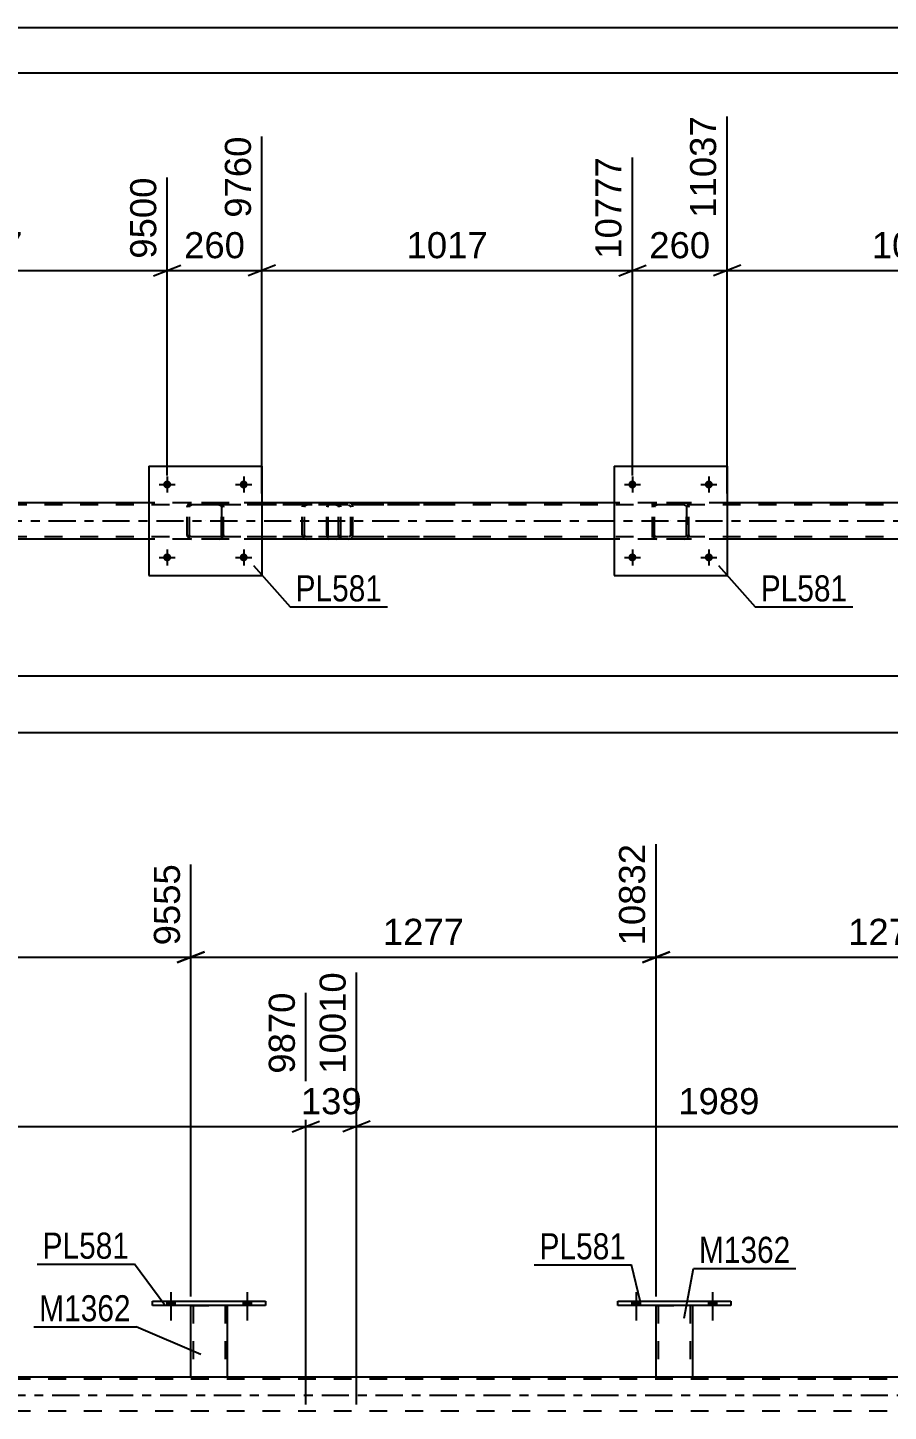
# Model space of a CAD drawing. Header units: millimetres. Extents: x 0 to 841, y 0 to 594.
# Drawn here: x 431.8 to 526.3, y 442.1 to 594 of the extents above; entities that cross this region are included whole.
import ezdxf

# ---------------------------------------------------------------- set-up
doc = ezdxf.new("R2010")
doc.units = ezdxf.units.MM
doc.linetypes.add('DXK_LINE_DOT2', pattern=[3.9198, 1.9599, -1.9599])
doc.linetypes.add('DXK_LINE_DOT3', pattern=[5.9187, 2.979, -0.9799, 0.9799, -0.9799])
doc.styles.add('Arial', font='arial.ttf', dxfattribs={"height": 0.2})
doc.styles.add('Arial Narrow', font='ARIALN.TTF', dxfattribs={"height": 0.2})

# ---------------------------------------------------------------- blocks, each defined once
blk = doc.blocks.new('Unknown-717034159-1133')
at = {"color": 5, "linetype": 'Continuous'}
for p, q in [((841, 594), (0, 594)), ((836, 589), (5, 589))]:
    blk.add_line(p, q, dxfattribs=at)
blk = doc.blocks.new('Part-717034159-5434 - 5309')
at = {"color": 2, "linetype": 'Continuous'}
for p, q in [((445.16, 545.85), (445.16, 533.85)), ((445.16, 545.85), (457.56, 545.85)), ((457.56, 545.85), (457.56, 533.85)), ((445.16, 533.85), (457.56, 533.85))]:
    blk.add_line(p, q, dxfattribs=at)
blk = doc.blocks.new('Bolt-717034159-5331 - 5309')
at = {"linetype": 'Continuous'}
for points in [[(498.68, 543.85, -1), (497.8, 543.85, -1)], [(507.08, 543.85, -1), (506.2, 543.85, -1)]]:
    blk.add_hatch(color=1, dxfattribs=at).paths.add_polyline_path(points)
at = {"color": 1, "linetype": 'Continuous'}
for p, q in [((497.36, 543.85), (499.12, 543.85)), ((498.24, 544.73), (498.24, 542.97)), ((505.76, 543.85), (507.52, 543.85)), ((506.64, 544.73), (506.64, 542.97))]:
    blk.add_line(p, q, dxfattribs=at)
blk = doc.blocks.new('Bolt-717034159-5332 - 5309')
at = {"linetype": 'Continuous'}
for points in [[(498.68, 535.85, -1), (497.8, 535.85, -1)], [(507.08, 535.85, -1), (506.2, 535.85, -1)]]:
    blk.add_hatch(color=1, dxfattribs=at).paths.add_polyline_path(points)
at = {"color": 1, "linetype": 'Continuous'}
for p, q in [((498.24, 536.73), (498.24, 534.97)), ((506.64, 536.73), (506.64, 534.97)), ((497.36, 535.85), (499.12, 535.85)), ((505.76, 535.85), (507.52, 535.85))]:
    blk.add_line(p, q, dxfattribs=at)
blk = doc.blocks.new('Bolt-717034159-5333 - 5309')
at = {"linetype": 'Continuous'}
for points in [[(447.6, 543.85, -1), (446.72, 543.85, -1)], [(456, 543.85, -1), (455.12, 543.85, -1)]]:
    blk.add_hatch(color=1, dxfattribs=at).paths.add_polyline_path(points)
at = {"color": 1, "linetype": 'Continuous'}
for p, q in [((446.28, 543.85), (448.04, 543.85)), ((447.16, 544.73), (447.16, 542.97)), ((454.68, 543.85), (456.44, 543.85)), ((455.56, 544.73), (455.56, 542.97))]:
    blk.add_line(p, q, dxfattribs=at)
blk = doc.blocks.new('Bolt-717034159-5334 - 5309')
at = {"linetype": 'Continuous'}
for points in [[(447.6, 535.85, -1), (446.72, 535.85, -1)], [(456, 535.85, -1), (455.12, 535.85, -1)]]:
    blk.add_hatch(color=1, dxfattribs=at).paths.add_polyline_path(points)
at = {"color": 1, "linetype": 'Continuous'}
for p, q in [((447.16, 536.73), (447.16, 534.97)), ((455.56, 536.73), (455.56, 534.97)), ((446.28, 535.85), (448.04, 535.85)), ((454.68, 535.85), (456.44, 535.85))]:
    blk.add_line(p, q, dxfattribs=at)
blk = doc.blocks.new('Part-717034159-5429 - 5309')
at = {"color": 7, "linetype": 'DXK_LINE_DOT2'}
for p, q in [((500.44, 541.37), (500.48, 541.56)), ((500.48, 541.56), (500.44, 541.37)), ((500.44, 538.33), (500.44, 541.37)), ((500.44, 538.33), (500.44, 541.37)), ((500.68, 541.37), (500.7, 541.46)), ((500.68, 538.33), (500.68, 541.37)), ((500.68, 538.33), (500.68, 541.37)), ((500.7, 541.46), (500.75, 541.54)), ((500.74, 541.82), (500.92, 541.85)), ((500.92, 541.85), (500.74, 541.82)), ((500.75, 541.54), (500.83, 541.59)), ((500.83, 541.59), (500.92, 541.61)), ((503.96, 541.85), (500.92, 541.85)), ((503.96, 541.61), (500.92, 541.61)), ((503.96, 541.85), (504.14, 541.82)), ((504.14, 541.82), (503.96, 541.85)), ((503.96, 541.61), (504.05, 541.59)), ((504.05, 541.59), (504.13, 541.54)), ((504.13, 541.54), (504.18, 541.46)), ((504.18, 541.46), (504.2, 541.37)), ((504.2, 538.33), (504.2, 541.37)), ((504.2, 541.37), (504.2, 538.33)), ((504.4, 541.56), (504.44, 541.37)), ((504.44, 541.37), (504.4, 541.56)), ((504.44, 538.33), (504.44, 541.37)), ((504.44, 538.33), (504.44, 541.37)), ((500.48, 538.15), (500.44, 538.33)), ((500.44, 538.33), (500.48, 538.15)), ((500.7, 538.24), (500.68, 538.33)), ((500.75, 538.16), (500.7, 538.24)), ((500.92, 537.85), (500.74, 537.89)), ((500.74, 537.89), (500.92, 537.85)), ((500.83, 538.11), (500.75, 538.16)), ((500.92, 538.09), (500.83, 538.11)), ((503.96, 538.09), (500.92, 538.09)), ((503.96, 537.85), (500.92, 537.85)), ((504.05, 538.11), (503.96, 538.09)), ((504.14, 537.89), (503.96, 537.85)), ((503.96, 537.85), (504.14, 537.89)), ((504.13, 538.16), (504.05, 538.11)), ((504.18, 538.24), (504.13, 538.16)), ((504.2, 538.33), (504.18, 538.24)), ((504.44, 538.33), (504.4, 538.15)), ((504.4, 538.15), (504.44, 538.33))]:
    blk.add_line(p, q, dxfattribs=at)
at = {"color": 7, "linetype": 'DXK_LINE_DOT3'}
blk.add_line((502.44, 539.85), (502.44, 539.85), dxfattribs=at)
at = {"color": 7, "linetype": 'DXK_LINE_DOT2'}
for centre, start, end in [((500.92, 541.37), 112.5, 157.5), ((500.92, 541.37), 112.5, 157.5), ((503.96, 541.37), 22.5, 67.5), ((503.96, 541.37), 22.5, 67.5), ((500.92, 538.33), 202.5, 247.5), ((500.92, 538.33), 202.5, 247.5), ((503.96, 538.33), 292.5, 337.5), ((503.96, 538.33), 292.5, 337.5)]:
    blk.add_arc(centre, 0.48, start, end, dxfattribs=at)
blk = doc.blocks.new('Part-717034159-5426 - 5309')
at = {"color": 2, "linetype": 'Continuous'}
for p, q in [((496.24, 545.85), (496.24, 533.85)), ((496.24, 545.85), (508.64, 545.85)), ((508.64, 545.85), (508.64, 533.85)), ((496.24, 533.85), (508.64, 533.85))]:
    blk.add_line(p, q, dxfattribs=at)
blk = doc.blocks.new('Part-717034159-5437 - 5309')
at = {"color": 7, "linetype": 'DXK_LINE_DOT2'}
for p, q in [((449.36, 541.37), (449.4, 541.56)), ((449.4, 541.56), (449.36, 541.37)), ((449.36, 538.33), (449.36, 541.37)), ((449.36, 538.33), (449.36, 541.37)), ((449.6, 541.37), (449.62, 541.46)), ((449.6, 538.33), (449.6, 541.37)), ((449.6, 538.33), (449.6, 541.37)), ((449.62, 541.46), (449.67, 541.54)), ((449.66, 541.82), (449.84, 541.85)), ((449.84, 541.85), (449.66, 541.82)), ((449.67, 541.54), (449.75, 541.59)), ((449.75, 541.59), (449.84, 541.61)), ((452.88, 541.85), (449.84, 541.85)), ((452.88, 541.61), (449.84, 541.61)), ((452.88, 541.85), (453.06, 541.82)), ((453.06, 541.82), (452.88, 541.85)), ((452.88, 541.61), (452.97, 541.59)), ((452.97, 541.59), (453.05, 541.54)), ((453.05, 541.54), (453.1, 541.46)), ((453.1, 541.46), (453.12, 541.37)), ((453.12, 538.33), (453.12, 541.37)), ((453.12, 541.37), (453.12, 538.33)), ((453.32, 541.56), (453.36, 541.37)), ((453.36, 541.37), (453.32, 541.56)), ((453.36, 538.33), (453.36, 541.37)), ((453.36, 538.33), (453.36, 541.37)), ((449.4, 538.15), (449.36, 538.33)), ((449.36, 538.33), (449.4, 538.15)), ((449.62, 538.24), (449.6, 538.33)), ((449.67, 538.16), (449.62, 538.24)), ((449.84, 537.85), (449.66, 537.89)), ((449.66, 537.89), (449.84, 537.85)), ((449.75, 538.11), (449.67, 538.16)), ((449.84, 538.09), (449.75, 538.11)), ((452.88, 538.09), (449.84, 538.09)), ((452.88, 537.85), (449.84, 537.85)), ((452.97, 538.11), (452.88, 538.09)), ((453.06, 537.89), (452.88, 537.85)), ((452.88, 537.85), (453.06, 537.89)), ((453.05, 538.16), (452.97, 538.11)), ((453.1, 538.24), (453.05, 538.16)), ((453.12, 538.33), (453.1, 538.24)), ((453.36, 538.33), (453.32, 538.15)), ((453.32, 538.15), (453.36, 538.33))]:
    blk.add_line(p, q, dxfattribs=at)
at = {"color": 7, "linetype": 'DXK_LINE_DOT3'}
blk.add_line((451.36, 539.85), (451.36, 539.85), dxfattribs=at)
at = {"color": 7, "linetype": 'DXK_LINE_DOT2'}
for centre, start, end in [((449.84, 541.37), 112.5, 157.5), ((449.84, 541.37), 112.5, 157.5), ((452.88, 541.37), 22.5, 67.5), ((452.88, 541.37), 22.5, 67.5), ((449.84, 538.33), 202.5, 247.5), ((449.84, 538.33), 202.5, 247.5), ((452.88, 538.33), 292.5, 337.5), ((452.88, 538.33), 292.5, 337.5)]:
    blk.add_arc(centre, 0.48, start, end, dxfattribs=at)
blk = doc.blocks.new('Part-717034159-5466 - 5309')
at = {"color": 7, "linetype": 'DXK_LINE_DOT2'}
for p, q in [((465.73, 541.85), (450.6, 541.85)), ((465.73, 541.61), (450.6, 541.61)), ((462.02, 541.54), (461.98, 541.37)), ((461.98, 538.33), (461.98, 541.37)), ((462.02, 541.56), (462.02, 541.54)), ((462.24, 541.37), (462.26, 541.47)), ((462.24, 538.33), (462.24, 541.37)), ((462.26, 541.47), (462.31, 541.54)), ((462.49, 541.85), (462.3, 541.82)), ((462.31, 541.54), (462.4, 541.6)), ((462.4, 541.6), (462.49, 541.61)), ((465.92, 541.82), (465.73, 541.85)), ((465.73, 541.61), (465.83, 541.6)), ((465.83, 541.6), (465.91, 541.54)), ((465.91, 541.54), (465.97, 541.47)), ((465.97, 541.47), (465.98, 541.37)), ((465.98, 538.33), (465.98, 541.37)), ((466.2, 541.54), (466.2, 541.56)), ((466.24, 541.37), (466.2, 541.54)), ((466.24, 538.33), (466.24, 541.37)), ((465.73, 538.09), (450.6, 538.09)), ((465.73, 537.85), (450.6, 537.85)), ((461.98, 538.33), (462.02, 538.15)), ((462.26, 538.24), (462.24, 538.33)), ((462.31, 538.16), (462.26, 538.24)), ((462.3, 537.89), (462.49, 537.85)), ((462.4, 538.11), (462.31, 538.16)), ((462.49, 538.09), (462.4, 538.11)), ((465.83, 538.11), (465.73, 538.09)), ((465.73, 537.85), (465.92, 537.89)), ((465.91, 538.16), (465.83, 538.11)), ((465.97, 538.24), (465.91, 538.16)), ((465.98, 538.33), (465.97, 538.24)), ((466.2, 538.15), (466.24, 538.33))]:
    blk.add_line(p, q, dxfattribs=at)
for centre, start, end in [((462.47, 541.35), 110.7583, 155.68), ((465.75, 541.35), 24.32, 69.2417), ((462.47, 538.35), 204.32, 249.2417), ((465.75, 538.35), 290.7583, 335.68)]:
    blk.add_arc(centre, 0.496, start, end, dxfattribs=at)
blk = doc.blocks.new('Part-717034159-5476 - 5309')
at = {"color": 7, "linetype": 'DXK_LINE_DOT2'}
for p, q in [((464.71, 541.56), (464.69, 541.37)), ((464.69, 538.33), (464.69, 541.37)), ((464.77, 541.71), (464.71, 541.56)), ((464.86, 541.82), (464.77, 541.71)), ((464.83, 541.37), (464.84, 541.47)), ((464.83, 538.33), (464.83, 541.37)), ((464.84, 541.47), (464.87, 541.54)), ((464.96, 541.85), (464.86, 541.82)), ((464.87, 541.54), (464.91, 541.6)), ((464.91, 541.6), (464.96, 541.61)), ((477.25, 541.85), (464.96, 541.85)), ((477.25, 541.61), (464.96, 541.61)), ((466.24, 541.85), (466.24, 541.61)), ((467.25, 541.82), (467.06, 541.85)), ((467.06, 541.61), (467.15, 541.6)), ((467.15, 541.6), (467.23, 541.54)), ((467.23, 541.54), (467.29, 541.47)), ((467.29, 541.47), (467.31, 541.37)), ((467.31, 538.33), (467.31, 541.37)), ((467.52, 541.54), (467.52, 541.56)), ((467.56, 541.37), (467.52, 541.54)), ((467.56, 538.33), (467.56, 541.37)), ((464.69, 538.33), (464.71, 538.15)), ((464.71, 538.15), (464.77, 537.99)), ((464.77, 537.99), (464.86, 537.89)), ((464.84, 538.24), (464.83, 538.33)), ((464.87, 538.16), (464.84, 538.24)), ((464.86, 537.89), (464.96, 537.85)), ((464.91, 538.11), (464.87, 538.16)), ((464.96, 538.09), (464.91, 538.11)), ((477.25, 538.09), (464.96, 538.09)), ((477.25, 537.85), (464.96, 537.85)), ((466.24, 537.85), (466.24, 538.09)), ((467.15, 538.11), (467.06, 538.09)), ((467.06, 537.85), (467.25, 537.89)), ((467.23, 538.16), (467.15, 538.11)), ((467.29, 538.24), (467.23, 538.16)), ((467.31, 538.33), (467.29, 538.24)), ((467.52, 538.15), (467.56, 538.33))]:
    blk.add_line(p, q, dxfattribs=at)
for centre, start, end in [((467.07, 541.36), 23.8494, 68.8059), ((467.07, 538.35), 291.1941, 336.1506)]:
    blk.add_arc(centre, 0.492, start, end, dxfattribs=at)
blk = doc.blocks.new('Part-717034159-5552 - 5309')
at = {"color": 7, "linetype": 'DXK_LINE_DOT2'}
for p, q in [((729.64, 541.61), (67.18, 541.61)), ((457.56, 541.85), (445.16, 541.85)), ((508.64, 541.85), (496.24, 541.85)), ((729.64, 538.09), (67.18, 538.09)), ((457.56, 537.85), (445.16, 537.85)), ((508.64, 537.85), (496.24, 537.85))]:
    blk.add_line(p, q, dxfattribs=at)
at = {"color": 2, "linetype": 'Continuous'}
for p, q in [((445.16, 541.85), (406.48, 541.85)), ((496.24, 541.85), (457.56, 541.85)), ((547.32, 541.85), (508.64, 541.85)), ((445.16, 537.85), (406.48, 537.85)), ((496.24, 537.85), (457.56, 537.85)), ((547.32, 537.85), (508.64, 537.85))]:
    blk.add_line(p, q, dxfattribs=at)
at = {"color": 7, "linetype": 'DXK_LINE_DOT3'}
blk.add_line((67.18, 539.85), (729.64, 539.85), dxfattribs=at)
blk = doc.blocks.new('Bolt-717034159-3580 - 3558')
at = {"linetype": 'Continuous'}
for points in [[(498.2, 453.71), (499.08, 453.71), (499.08, 454.19), (498.2, 454.19)], [(506.6, 453.71), (507.48, 453.71), (507.48, 454.19), (506.6, 454.19)]]:
    blk.add_hatch(color=1, dxfattribs=at).paths.add_polyline_path(points)
at = {"color": 1, "linetype": 'Continuous'}
for p, q in [((498.2, 454.19), (498.2, 453.71)), ((498.64, 455.19), (498.64, 452.07)), ((499.08, 454.19), (499.08, 453.71)), ((506.6, 454.19), (506.6, 453.71)), ((507.04, 455.19), (507.04, 452.07)), ((507.48, 454.19), (507.48, 453.71))]:
    blk.add_line(p, q, dxfattribs=at)
blk = doc.blocks.new('Bolt-717034159-3581 - 3558')
at = {"linetype": 'Continuous'}
for points in [[(498.2, 453.71), (499.08, 453.71), (499.08, 454.19), (498.2, 454.19)], [(506.6, 453.71), (507.48, 453.71), (507.48, 454.19), (506.6, 454.19)]]:
    blk.add_hatch(color=1, dxfattribs=at).paths.add_polyline_path(points)
at = {"color": 1, "linetype": 'Continuous'}
for p, q in [((498.2, 454.19), (498.2, 453.71)), ((498.64, 455.19), (498.64, 452.07)), ((499.08, 454.19), (499.08, 453.71)), ((506.6, 454.19), (506.6, 453.71)), ((507.04, 455.19), (507.04, 452.07)), ((507.48, 454.19), (507.48, 453.71))]:
    blk.add_line(p, q, dxfattribs=at)
blk = doc.blocks.new('Bolt-717034159-3582 - 3558')
at = {"linetype": 'Continuous'}
for points in [[(447.12, 453.71), (448, 453.71), (448, 454.19), (447.12, 454.19)], [(455.52, 453.71), (456.4, 453.71), (456.4, 454.19), (455.52, 454.19)]]:
    blk.add_hatch(color=1, dxfattribs=at).paths.add_polyline_path(points)
at = {"color": 1, "linetype": 'Continuous'}
for p, q in [((447.12, 454.19), (447.12, 453.71)), ((447.56, 455.19), (447.56, 452.07)), ((448, 454.19), (448, 453.71)), ((455.52, 454.19), (455.52, 453.71)), ((455.96, 455.19), (455.96, 452.07)), ((456.4, 454.19), (456.4, 453.71))]:
    blk.add_line(p, q, dxfattribs=at)
blk = doc.blocks.new('Bolt-717034159-3583 - 3558')
at = {"linetype": 'Continuous'}
for points in [[(447.12, 453.71), (448, 453.71), (448, 454.19), (447.12, 454.19)], [(455.52, 453.71), (456.4, 453.71), (456.4, 454.19), (455.52, 454.19)]]:
    blk.add_hatch(color=1, dxfattribs=at).paths.add_polyline_path(points)
at = {"color": 1, "linetype": 'Continuous'}
for p, q in [((447.12, 454.19), (447.12, 453.71)), ((447.56, 455.19), (447.56, 452.07)), ((448, 454.19), (448, 453.71)), ((455.52, 454.19), (455.52, 453.71)), ((455.96, 455.19), (455.96, 452.07)), ((456.4, 454.19), (456.4, 453.71))]:
    blk.add_line(p, q, dxfattribs=at)
blk = doc.blocks.new('Part-717034159-3713 - 3558')
at = {"color": 2, "linetype": 'Continuous'}
for p, q in [((496.64, 453.71), (496.64, 454.19)), ((496.64, 454.19), (509.04, 454.19)), ((509.04, 454.19), (509.04, 453.71)), ((509.04, 453.71), (496.64, 453.71))]:
    blk.add_line(p, q, dxfattribs=at)
blk = doc.blocks.new('Part-717034159-3718 - 3558')
at = {"color": 2, "linetype": 'Continuous'}
for p, q in [((500.84, 445.87), (500.84, 453.71)), ((504.84, 453.71), (504.84, 445.87)), ((504.8, 445.87), (500.84, 445.87)), ((504.84, 445.87), (504.8, 445.87))]:
    blk.add_line(p, q, dxfattribs=at)
at = {"color": 7, "linetype": 'DXK_LINE_DOT2'}
for p, q in [((500.84, 453.71), (504.84, 453.71)), ((500.84, 453.71), (500.84, 453.71)), ((500.84, 453.71), (500.84, 453.71)), ((501.08, 453.71), (501.08, 445.87)), ((504.6, 453.71), (504.6, 445.87)), ((504.84, 453.71), (504.84, 453.71)), ((504.84, 453.71), (504.84, 453.71)), ((504.58, 445.87), (504.6, 445.87))]:
    blk.add_line(p, q, dxfattribs=at)
blk = doc.blocks.new('Part-717034159-3723 - 3558')
at = {"color": 2, "linetype": 'Continuous'}
for p, q in [((445.56, 453.71), (445.56, 454.19)), ((445.56, 454.19), (457.96, 454.19)), ((457.96, 454.19), (457.96, 453.71)), ((457.96, 453.71), (445.56, 453.71))]:
    blk.add_line(p, q, dxfattribs=at)
blk = doc.blocks.new('Part-717034159-3728 - 3558')
at = {"color": 2, "linetype": 'Continuous'}
for p, q in [((449.76, 445.87), (449.76, 453.71)), ((453.76, 453.71), (453.76, 445.87)), ((453.72, 445.87), (449.76, 445.87)), ((453.76, 445.87), (453.72, 445.87))]:
    blk.add_line(p, q, dxfattribs=at)
at = {"color": 7, "linetype": 'DXK_LINE_DOT2'}
for p, q in [((449.76, 453.71), (453.76, 453.71)), ((449.76, 453.71), (449.76, 453.71)), ((449.76, 453.71), (449.76, 453.71)), ((450, 453.71), (450, 445.87)), ((453.52, 453.71), (453.52, 445.87)), ((453.76, 453.71), (453.76, 453.71)), ((453.76, 453.71), (453.76, 453.71)), ((453.5, 445.87), (453.52, 445.87))]:
    blk.add_line(p, q, dxfattribs=at)
blk = doc.blocks.new('Part-717034159-3805 - 3558')
at = {"color": 7, "linetype": 'DXK_LINE_DOT2'}
for p, q in [((730.04, 445.63), (67.58, 445.63)), ((453.76, 445.87), (449.76, 445.87)), ((504.84, 445.87), (500.84, 445.87)), ((730.04, 442.11), (67.58, 442.11))]:
    blk.add_line(p, q, dxfattribs=at)
at = {"color": 2, "linetype": 'Continuous'}
for p, q in [((449.76, 445.87), (402.68, 445.87)), ((500.84, 445.87), (453.76, 445.87)), ((551.92, 445.87), (504.84, 445.87))]:
    blk.add_line(p, q, dxfattribs=at)
at = {"color": 7, "linetype": 'DXK_LINE_DOT3'}
blk.add_line((67.58, 443.87), (730.04, 443.87), dxfattribs=at)
blk = doc.blocks.new('StraightDimension-717034159-5876 - 5309')
at = {"color": 7, "linetype": 'Continuous'}
for p, q in [((457.56, 542.85), (457.56, 582.04)), ((498.24, 544.85), (498.24, 579.76)), ((459.06, 567.94), (456.06, 566.74)), ((457.56, 567.34), (498.24, 567.34)), ((496.74, 566.74), (499.74, 567.94))]:
    blk.add_line(p, q, dxfattribs=at)
at = {"color": 0, "linetype": 'Continuous'}
blk.add_wipeout([(497.64, 580.36), (493.44, 580.36), (493.44, 568.04), (497.64, 568.04)], dxfattribs=at)
at = {"color": 0}
blk.add_wipeout([(482.95, 568.09), (482.95, 572.29), (472.85, 572.29), (472.85, 568.09)], dxfattribs=at)
at = {"color": 3, "linetype": 'Continuous', "style": 'Arial'}
blk.add_text('10777', height=2.865, rotation=90.0002, dxfattribs=at).set_placement((497.04, 568.64))
at = {"color": 3, "style": 'Arial'}
blk.add_text('1017', height=2.865, dxfattribs=at).set_placement((473.45, 568.69))
blk = doc.blocks.new('StraightDimension-717034159-5858 - 5309')
at = {"color": 7, "linetype": 'Continuous'}
for p, q in [((508.64, 542.85), (508.64, 584.26)), ((498.24, 544.85), (498.24, 579.76)), ((496.74, 566.74), (499.74, 567.94)), ((498.24, 567.34), (508.64, 567.34)), ((510.14, 567.94), (507.14, 566.74))]:
    blk.add_line(p, q, dxfattribs=at)
at = {"color": 0}
blk.add_wipeout([(507.38, 568.09), (507.38, 572.29), (499.5, 572.29), (499.5, 568.09)], dxfattribs=at)
at = {"color": 3, "style": 'Arial'}
blk.add_text('260', height=2.865, dxfattribs=at).set_placement((500.1, 568.69))
at = {"color": 0, "linetype": 'Continuous'}
blk.add_wipeout([(508.04, 584.86), (503.84, 584.86), (503.84, 572.54), (508.04, 572.54)], dxfattribs=at)
at = {"color": 3, "linetype": 'Continuous', "style": 'Arial'}
blk.add_text('11037', height=2.865, rotation=90.0002, dxfattribs=at).set_placement((507.44, 573.14))
blk = doc.blocks.new('StraightDimension-717034159-6174 - 5309')
at = {"color": 7, "linetype": 'Continuous'}
blk.add_line((66.54, 516.62), (767.4, 516.62), dxfattribs=at)
blk = doc.blocks.new('StraightDimension-717034159-5840 - 5309')
at = {"color": 7, "linetype": 'Continuous'}
for p, q in [((508.64, 542.85), (508.64, 584.26)), ((549.32, 544.85), (549.32, 579.76)), ((510.14, 567.94), (507.14, 566.74)), ((508.64, 567.34), (549.32, 567.34)), ((547.82, 566.74), (550.82, 567.94))]:
    blk.add_line(p, q, dxfattribs=at)
at = {"color": 0, "linetype": 'Continuous'}
blk.add_wipeout([(548.72, 580.36), (544.52, 580.36), (544.52, 568.04), (548.72, 568.04)], dxfattribs=at)
at = {"color": 0}
blk.add_wipeout([(534.03, 568.09), (534.03, 572.29), (523.93, 572.29), (523.93, 568.09)], dxfattribs=at)
at = {"color": 3, "linetype": 'Continuous', "style": 'Arial'}
blk.add_text('12054', height=2.865, rotation=90.0002, dxfattribs=at).set_placement((548.12, 568.64))
at = {"color": 3, "style": 'Arial'}
blk.add_text('1017', height=2.865, dxfattribs=at).set_placement((524.53, 568.69))
blk = doc.blocks.new('StraightDimension-717034159-5894 - 5309')
at = {"color": 7, "linetype": 'Continuous'}
for p, q in [((457.56, 542.85), (457.56, 582.04)), ((447.16, 544.85), (447.16, 577.54)), ((445.66, 566.74), (448.66, 567.94)), ((447.16, 567.34), (457.56, 567.34)), ((459.06, 567.94), (456.06, 566.74))]:
    blk.add_line(p, q, dxfattribs=at)
at = {"color": 0}
blk.add_wipeout([(456.3, 568.09), (456.3, 572.29), (448.42, 572.29), (448.42, 568.09)], dxfattribs=at)
at = {"color": 3, "style": 'Arial'}
blk.add_text('260', height=2.865, dxfattribs=at).set_placement((449.02, 568.69))
at = {"color": 0, "linetype": 'Continuous'}
blk.add_wipeout([(456.96, 582.64), (452.76, 582.64), (452.76, 572.54), (456.96, 572.54)], dxfattribs=at)
at = {"color": 3, "linetype": 'Continuous', "style": 'Arial'}
blk.add_text('9760', height=2.865, rotation=90.0002, dxfattribs=at).set_placement((456.36, 573.14))
blk = doc.blocks.new('StraightDimension-717034159-5912 - 5309')
at = {"color": 7, "linetype": 'Continuous'}
for p, q in [((406.48, 542.85), (406.48, 582.04)), ((447.16, 544.85), (447.16, 577.54)), ((407.98, 567.94), (404.98, 566.74)), ((406.48, 567.34), (447.16, 567.34)), ((445.66, 566.74), (448.66, 567.94))]:
    blk.add_line(p, q, dxfattribs=at)
at = {"color": 0, "linetype": 'Continuous'}
blk.add_wipeout([(446.56, 578.14), (442.36, 578.14), (442.36, 568.04), (446.56, 568.04)], dxfattribs=at)
at = {"color": 0}
blk.add_wipeout([(431.87, 568.09), (431.87, 572.29), (421.77, 572.29), (421.77, 568.09)], dxfattribs=at)
at = {"color": 3, "linetype": 'Continuous', "style": 'Arial'}
blk.add_text('9500', height=2.865, rotation=90.0002, dxfattribs=at).set_placement((445.96, 568.64))
at = {"color": 3, "style": 'Arial'}
blk.add_text('1017', height=2.865, dxfattribs=at).set_placement((422.37, 568.69))
blk = doc.blocks.new('StraightDimension-717034159-6195 - 5309')
at = {"color": 7, "linetype": 'Continuous'}
blk.add_line((67.18, 522.83), (766.76, 522.83), dxfattribs=at)
blk = doc.blocks.new('StraightDimension-717034159-4203 - 3558')
at = {"color": 7, "linetype": 'Continuous'}
for p, q in [((398.68, 454.71), (398.68, 502.15)), ((449.76, 454.71), (449.76, 502.15)), ((400.18, 492.56), (397.18, 491.36)), ((448.26, 491.36), (451.26, 492.56)), ((398.68, 491.96), (449.76, 491.96))]:
    blk.add_line(p, q, dxfattribs=at)
at = {"color": 0, "linetype": 'Continuous'}
blk.add_wipeout([(449.16, 502.75), (444.96, 502.75), (444.96, 492.66), (449.16, 492.66)], dxfattribs=at)
at = {"color": 0}
blk.add_wipeout([(429.27, 492.71), (429.27, 496.91), (419.17, 496.91), (419.17, 492.71)], dxfattribs=at)
at = {"color": 3, "linetype": 'Continuous', "style": 'Arial'}
blk.add_text('9555', height=2.865, rotation=90.0002, dxfattribs=at).set_placement((448.56, 493.26))
at = {"color": 3, "style": 'Arial'}
blk.add_text('1277', height=2.865, dxfattribs=at).set_placement((419.77, 493.31))
blk = doc.blocks.new('StraightDimension-717034159-4213 - 3558')
at = {"color": 7, "linetype": 'Continuous'}
for p, q in [((500.84, 454.71), (500.84, 504.38)), ((449.76, 454.71), (449.76, 502.15)), ((451.26, 492.56), (448.26, 491.36)), ((499.34, 491.36), (502.34, 492.56)), ((449.76, 491.96), (500.84, 491.96))]:
    blk.add_line(p, q, dxfattribs=at)
at = {"color": 0, "linetype": 'Continuous'}
blk.add_wipeout([(500.24, 504.98), (496.04, 504.98), (496.04, 492.66), (500.24, 492.66)], dxfattribs=at)
at = {"color": 0}
blk.add_wipeout([(480.35, 492.71), (480.35, 496.91), (470.25, 496.91), (470.25, 492.71)], dxfattribs=at)
at = {"color": 3, "linetype": 'Continuous', "style": 'Arial'}
blk.add_text('10832', height=2.865, rotation=90.0002, dxfattribs=at).set_placement((499.64, 493.26))
at = {"color": 3, "style": 'Arial'}
blk.add_text('1277', height=2.865, dxfattribs=at).set_placement((470.85, 493.31))
blk = doc.blocks.new('StraightDimension-717034159-4223 - 3558')
at = {"color": 7, "linetype": 'Continuous'}
for p, q in [((500.84, 454.71), (500.84, 504.38)), ((551.92, 454.71), (551.92, 504.38)), ((502.34, 492.56), (499.34, 491.36)), ((550.42, 491.36), (553.42, 492.56)), ((500.84, 491.96), (551.92, 491.96))]:
    blk.add_line(p, q, dxfattribs=at)
at = {"color": 0, "linetype": 'Continuous'}
blk.add_wipeout([(551.32, 504.98), (547.12, 504.98), (547.12, 492.66), (551.32, 492.66)], dxfattribs=at)
at = {"color": 0}
blk.add_wipeout([(531.43, 492.71), (531.43, 496.91), (521.33, 496.91), (521.33, 492.71)], dxfattribs=at)
at = {"color": 3, "linetype": 'Continuous', "style": 'Arial'}
blk.add_text('12109', height=2.865, rotation=90.0002, dxfattribs=at).set_placement((550.72, 493.26))
at = {"color": 3, "style": 'Arial'}
blk.add_text('1277', height=2.865, dxfattribs=at).set_placement((521.93, 493.31))
blk = doc.blocks.new('StraightDimension-717034159-4461 - 3558')
at = {"color": 7, "linetype": 'Continuous'}
for p, q in [((382.82, 442.87), (382.82, 488.06)), ((462.38, 442.87), (462.38, 488.06)), ((384.32, 473.97), (381.32, 472.77)), ((460.88, 472.77), (463.88, 473.97)), ((382.82, 473.37), (462.38, 473.37))]:
    blk.add_line(p, q, dxfattribs=at)
at = {"color": 0, "linetype": 'Continuous'}
blk.add_wipeout([(461.78, 488.66), (457.58, 488.66), (457.58, 478.57), (461.78, 478.57)], dxfattribs=at)
at = {"color": 0}
blk.add_wipeout([(427.65, 474.12), (427.65, 478.32), (417.56, 478.32), (417.56, 474.12)], dxfattribs=at)
at = {"color": 3, "linetype": 'Continuous', "style": 'Arial'}
blk.add_text('9870', height=2.865, rotation=90.0002, dxfattribs=at).set_placement((461.18, 479.17))
at = {"color": 3, "style": 'Arial'}
blk.add_text('1989', height=2.865, dxfattribs=at).set_placement((418.16, 474.72))
blk = doc.blocks.new('StraightDimension-717034159-4480 - 3558')
at = {"color": 7, "linetype": 'Continuous'}
for p, q in [((467.96, 442.87), (467.96, 490.29)), ((462.38, 442.87), (462.38, 488.06)), ((460.88, 472.77), (463.88, 473.97)), ((469.46, 473.97), (466.46, 472.77)), ((462.38, 473.37), (467.96, 473.37))]:
    blk.add_line(p, q, dxfattribs=at)
at = {"color": 0}
blk.add_wipeout([(469.11, 474.12), (469.11, 478.32), (461.24, 478.32), (461.24, 474.12)], dxfattribs=at)
at = {"color": 3, "style": 'Arial'}
blk.add_text('139', height=2.865, dxfattribs=at).set_placement((461.84, 474.72))
at = {"color": 0, "linetype": 'Continuous'}
blk.add_wipeout([(467.36, 490.89), (463.16, 490.89), (463.16, 478.57), (467.36, 478.57)], dxfattribs=at)
at = {"color": 3, "linetype": 'Continuous', "style": 'Arial'}
blk.add_text('10010', height=2.865, rotation=90.0002, dxfattribs=at).set_placement((466.76, 479.17))
blk = doc.blocks.new('StraightDimension-717034159-4500 - 3558')
at = {"color": 7, "linetype": 'Continuous'}
for p, q in [((467.96, 442.87), (467.96, 490.29)), ((547.52, 442.87), (547.52, 490.29)), ((469.46, 473.97), (466.46, 472.77)), ((546.02, 472.77), (549.02, 473.97)), ((467.96, 473.37), (547.52, 473.37))]:
    blk.add_line(p, q, dxfattribs=at)
at = {"color": 0, "linetype": 'Continuous'}
blk.add_wipeout([(546.92, 490.89), (542.72, 490.89), (542.72, 478.57), (546.92, 478.57)], dxfattribs=at)
at = {"color": 0}
blk.add_wipeout([(512.79, 474.12), (512.79, 478.32), (502.69, 478.32), (502.69, 474.12)], dxfattribs=at)
at = {"color": 3, "linetype": 'Continuous', "style": 'Arial'}
blk.add_text('11999', height=2.865, rotation=90.0002, dxfattribs=at).set_placement((546.32, 479.17))
at = {"color": 3, "style": 'Arial'}
blk.add_text('1989', height=2.865, dxfattribs=at).set_placement((503.29, 474.72))
blk = doc.blocks.new('Mark-717034159-5422 - 5309')
at = {"color": 0}
blk.add_wipeout([(521.85, 531.02), (521.85, 534.02), (512.34, 534.02), (512.34, 531.02)], dxfattribs=at)
blk.add_wipeout([(521.85, 531.02), (521.85, 534.02), (512.34, 534.02), (512.34, 531.02)], dxfattribs=at)
at = {"color": 30, "linetype": 'Continuous'}
for p, q in [((507.71, 534.95), (511.74, 530.42)), ((511.74, 530.42), (522.45, 530.42))]:
    blk.add_line(p, q, dxfattribs=at)
at = {"color": 3, "style": 'Arial Narrow'}
blk.add_text('PL581', height=2.863, dxfattribs=at).set_placement((512.34, 531.02))
blk = doc.blocks.new('Mark-717034159-5430 - 5309')
at = {"color": 0}
blk.add_wipeout([(470.77, 531.02), (470.77, 534.02), (461.26, 534.02), (461.26, 531.02)], dxfattribs=at)
blk.add_wipeout([(470.77, 531.02), (470.77, 534.02), (461.26, 534.02), (461.26, 531.02)], dxfattribs=at)
at = {"color": 30, "linetype": 'Continuous'}
for p, q in [((456.63, 534.95), (460.66, 530.42)), ((460.66, 530.42), (471.37, 530.42))]:
    blk.add_line(p, q, dxfattribs=at)
at = {"color": 3, "style": 'Arial Narrow'}
blk.add_text('PL581', height=2.863, dxfattribs=at).set_placement((461.26, 531.02))
blk = doc.blocks.new('Mark-717034159-3709 - 3558')
at = {"color": 0}
blk.add_wipeout([(497.55, 458.79), (497.55, 461.79), (488.05, 461.79), (488.05, 458.79)], dxfattribs=at)
blk.add_wipeout([(497.55, 458.79), (497.55, 461.79), (488.05, 461.79), (488.05, 458.79)], dxfattribs=at)
at = {"color": 30, "linetype": 'Continuous'}
for p in [(487.45, 458.19), (499.13, 454.08)]:
    blk.add_line(p, (498.15, 458.19), dxfattribs=at)
at = {"color": 3, "style": 'Arial Narrow'}
blk.add_text('PL581', height=2.863, dxfattribs=at).set_placement((488.05, 458.79))
blk = doc.blocks.new('Mark-717034159-3714 - 3558')
at = {"color": 0}
blk.add_wipeout([(515.6, 458.4), (515.6, 461.4), (505.55, 461.4), (505.55, 458.4)], dxfattribs=at)
blk.add_wipeout([(515.6, 458.4), (515.6, 461.4), (505.55, 461.4), (505.55, 458.4)], dxfattribs=at)
at = {"color": 30, "linetype": 'Continuous'}
for p, q in [((503.94, 452.32), (504.95, 457.8)), ((504.95, 457.8), (516.2, 457.8))]:
    blk.add_line(p, q, dxfattribs=at)
at = {"color": 3, "style": 'Arial Narrow'}
blk.add_text('M1362', height=2.863, dxfattribs=at).set_placement((505.55, 458.4))
blk = doc.blocks.new('Mark-717034159-3719 - 3558')
at = {"color": 0}
blk.add_wipeout([(442.98, 458.86), (442.98, 461.86), (433.48, 461.86), (433.48, 458.86)], dxfattribs=at)
blk.add_wipeout([(442.98, 458.86), (442.98, 461.86), (433.48, 461.86), (433.48, 458.86)], dxfattribs=at)
at = {"color": 30, "linetype": 'Continuous'}
for p in [(432.88, 458.26), (446.91, 453.76)]:
    blk.add_line(p, (443.58, 458.26), dxfattribs=at)
at = {"color": 3, "style": 'Arial Narrow'}
blk.add_text('PL581', height=2.863, dxfattribs=at).set_placement((433.48, 458.86))
blk = doc.blocks.new('Mark-717034159-3724 - 3558')
at = {"color": 0}
blk.add_wipeout([(443.17, 451.99), (443.17, 454.99), (433.11, 454.99), (433.11, 451.99)], dxfattribs=at)
blk.add_wipeout([(443.17, 451.99), (443.17, 454.99), (433.11, 454.99), (433.11, 451.99)], dxfattribs=at)
at = {"color": 30, "linetype": 'Continuous'}
for p in [(432.51, 451.39), (450.84, 448.33)]:
    blk.add_line(p, (443.77, 451.39), dxfattribs=at)
at = {"color": 3, "style": 'Arial Narrow'}
blk.add_text('M1362', height=2.863, dxfattribs=at).set_placement((433.11, 451.99))

msp = doc.modelspace()

# ---------------------------------------------------------------- block references
for name in ['Unknown-717034159-1133', 'Part-717034159-5434 - 5309', 'Part-717034159-5426 - 5309', 'Bolt-717034159-5333 - 5309', 'Bolt-717034159-5331 - 5309', 'Part-717034159-5552 - 5309', 'Part-717034159-5437 - 5309', 'Part-717034159-5466 - 5309', 'Part-717034159-5476 - 5309', 'Part-717034159-5429 - 5309', 'Bolt-717034159-5334 - 5309', 'Bolt-717034159-5332 - 5309', 'Part-717034159-3723 - 3558', 'Bolt-717034159-3582 - 3558', 'Bolt-717034159-3583 - 3558', 'Part-717034159-3713 - 3558', 'Bolt-717034159-3580 - 3558', 'Bolt-717034159-3581 - 3558', 'Part-717034159-3728 - 3558', 'Part-717034159-3718 - 3558', 'Part-717034159-3805 - 3558']:
    msp.add_blockref(name, (0, 0))

# ---------------------------------------------------------------- next in the draw order: block references
for name in ['StraightDimension-717034159-5876 - 5309', 'StraightDimension-717034159-6174 - 5309', 'StraightDimension-717034159-4203 - 3558']:
    msp.add_blockref(name, (0, 0))

# ---------------------------------------------------------------- next in the draw order: block references
for name in ['StraightDimension-717034159-5858 - 5309', 'StraightDimension-717034159-5894 - 5309', 'StraightDimension-717034159-6195 - 5309', 'StraightDimension-717034159-4213 - 3558']:
    msp.add_blockref(name, (0, 0))

# ---------------------------------------------------------------- next in the draw order: block references
for name in ['StraightDimension-717034159-5840 - 5309', 'StraightDimension-717034159-5912 - 5309', 'Mark-717034159-5430 - 5309', 'Mark-717034159-5422 - 5309', 'StraightDimension-717034159-4223 - 3558', 'StraightDimension-717034159-4461 - 3558']:
    msp.add_blockref(name, (0, 0))

# ---------------------------------------------------------------- next in the draw order: block references
for name in ['StraightDimension-717034159-4480 - 3558', 'Mark-717034159-3719 - 3558']:
    msp.add_blockref(name, (0, 0))

# ---------------------------------------------------------------- next in the draw order: block references
for name in ['StraightDimension-717034159-4500 - 3558', 'Mark-717034159-3724 - 3558']:
    msp.add_blockref(name, (0, 0))

# ---------------------------------------------------------------- next in the draw order: block references
for name in ['Mark-717034159-3709 - 3558', 'Mark-717034159-3714 - 3558']:
    msp.add_blockref(name, (0, 0))

doc.saveas('drawing.dxf')
